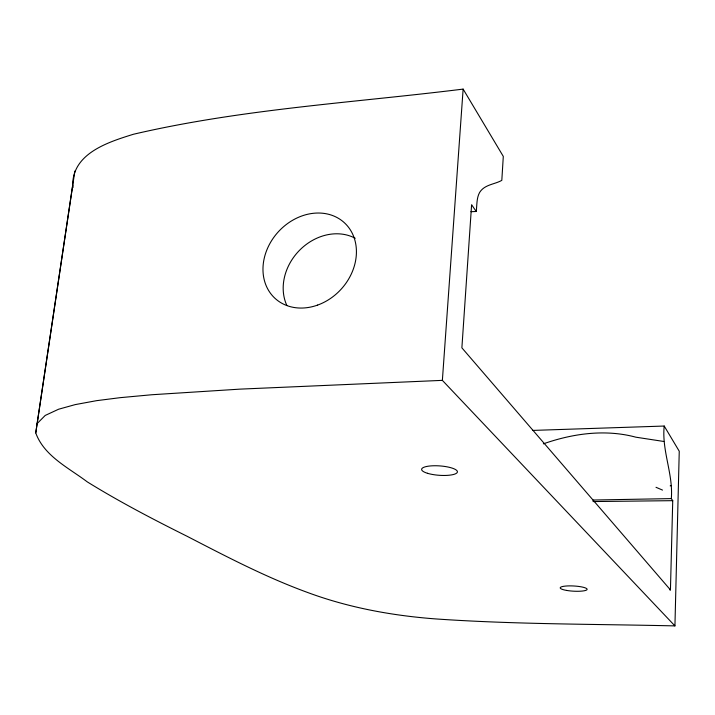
<?xml version="1.0" encoding="UTF-8"?>
<svg xmlns="http://www.w3.org/2000/svg" width="715" height="715" viewBox="0 0 715 715"><rect width="100%" height="100%" fill="white"/><g stroke="black" fill="none" stroke-linecap="round" stroke-linejoin="round"><path stroke-width="1.07" d="M669.749 589.902L670.438 589.902L672.735 500.67L671.331 498.596C673.333 474.009 661.598 450.557 664.208 426.042L532.461 430.43M470.917 211.685L476.217 211.488C477.057 205.169 476.449 198.144 479.631 192.433C484.636 184.39 494.61 184.47 501.814 180.359L503.297 156.406L463.132 89.098C353.174 102.754 241.59 109.029 133.401 134.268C108.403 142.044 72.581 153.225 72.68 185.212L35.75 432.906C44.071 456.107 68.738 467.86 87.266 481.874C119.512 501.814 153.153 519.349 187.053 536.259C226.387 556.574 265.721 577.184 307.379 592.395C348.518 607.67 391.99 615.624 435.65 618.922C515.274 624.445 595.175 624.034 674.933 625.902L679.25 451.237L664.208 426.042M674.933 625.902L442.37 380.362L463.132 89.098M35.75 432.906L74.861 171.046M37.216 423.512L45.215 415.442L58.612 409.221L75.254 404.601L96.579 400.668L120.2 397.665L151.857 394.743L240.008 389.13L442.37 380.362M543.355 443.845C572.804 433.487 605.346 428.955 635.858 437.187L663.779 441.468M670.178 485.869L671.269 485.601M671.331 498.596L592.699 500.035M672.735 500.67L593.012 501.564M656.004 487.29L662.51 490.088M670.438 589.902L461.881 347.839L471.605 204.696L476.217 211.488M72.68 185.212L73.127 187.393M286.84 305.43A49.809 41.711 -47.6 0 1 300.211 249.624A49.809 41.711 -47.6 0 1 355.248 238.283M427.409 473.267A17.929 4.701 4.1 0 0 456.983 472.803A17.929 4.701 4.1 0 0 434.211 465.751A17.929 4.701 4.1 0 0 427.409 473.267M566.486 590.402A13.478 2.601 3.2 0 0 587.122 589.419A13.478 2.601 3.2 0 0 567.415 585.942A13.478 2.601 3.2 0 0 566.486 590.402M317.594 305.091A51.292 42.534 -47.6 0 0 345.622 223.947A51.292 42.534 -47.6 0 0 265.864 252.583A51.292 42.534 -47.6 0 0 317.594 305.091"/></g></svg>
